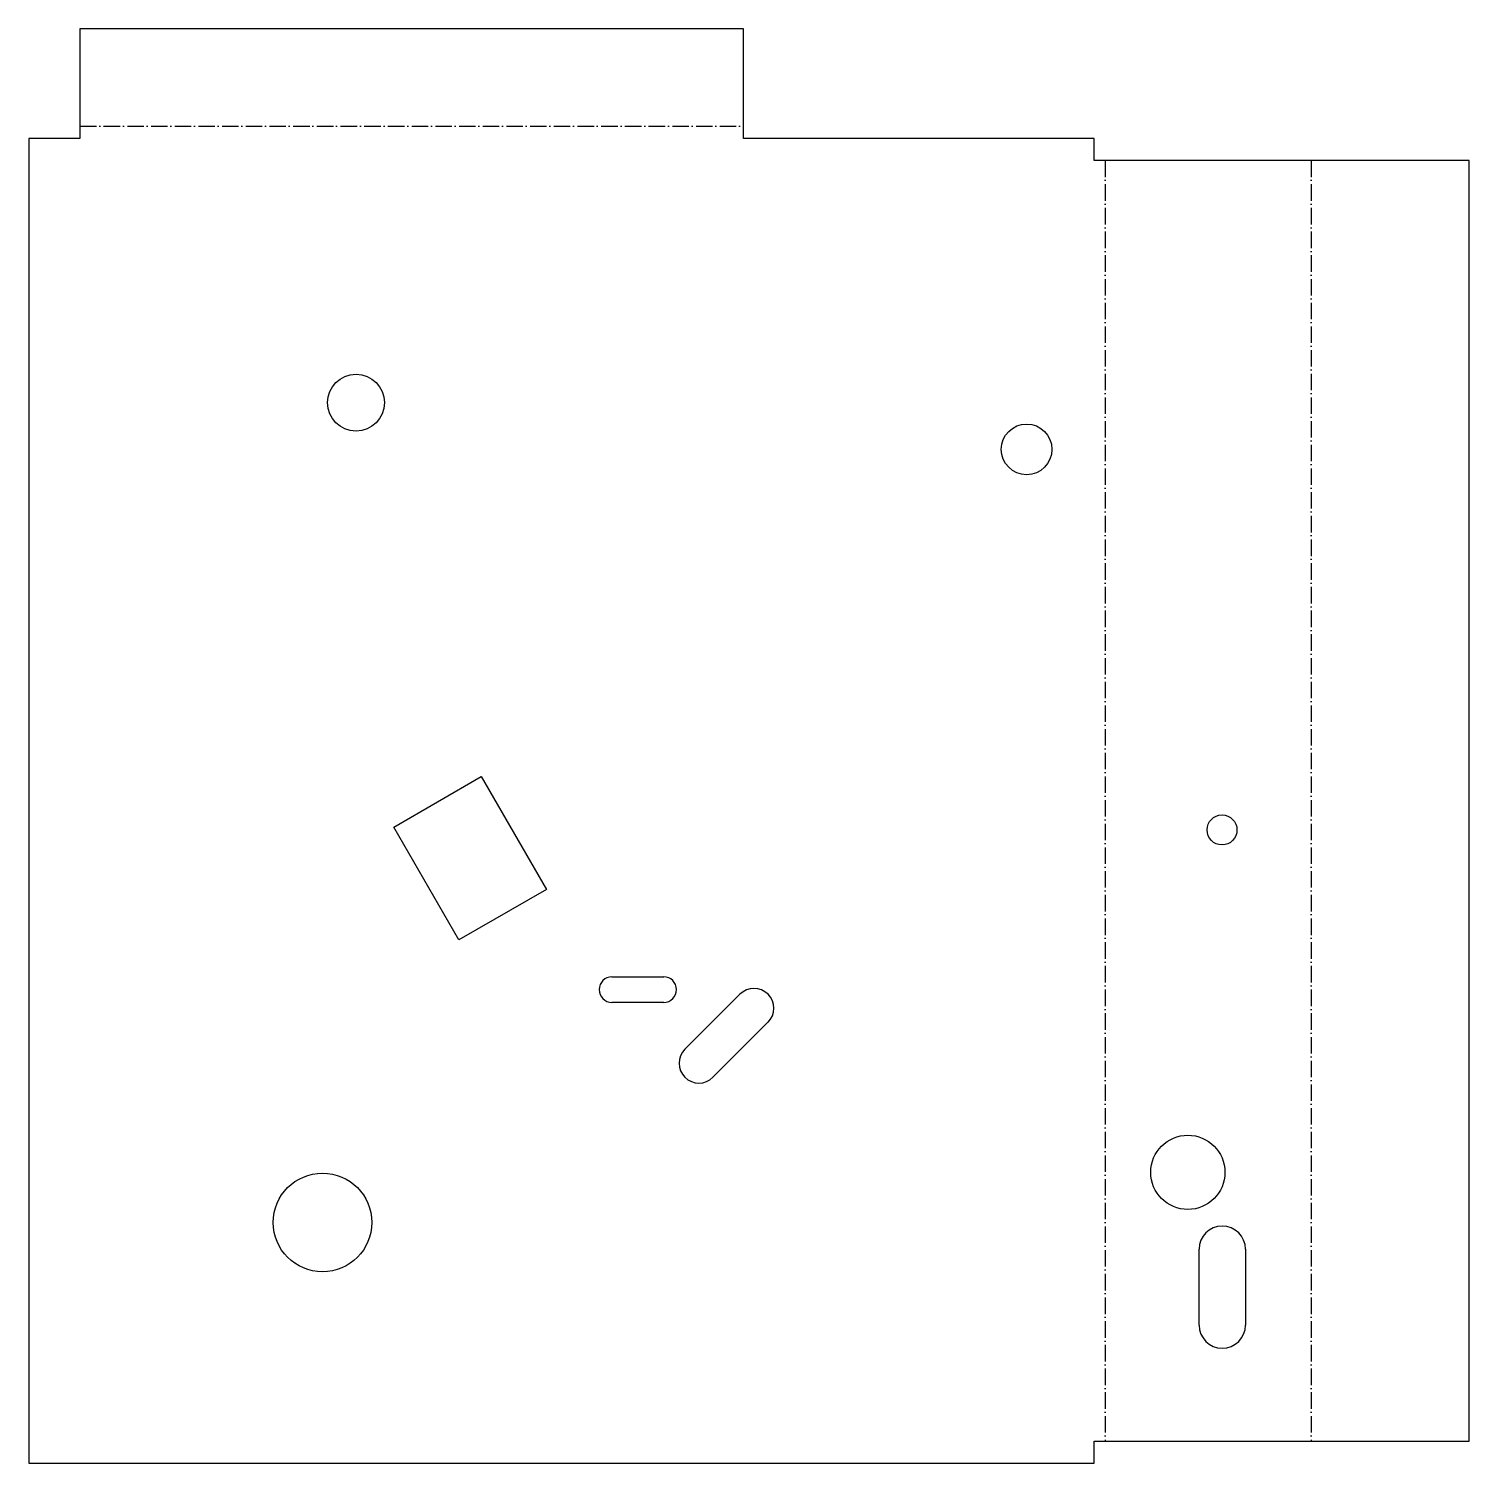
# Model space of a CAD drawing. Header units: millimetres. Extents: x 0 to 222, y 0 to 221.
import ezdxf

# ---------------------------------------------------------------- set-up
doc = ezdxf.new("R2010")
doc.units = ezdxf.units.MM
doc.linetypes.add('DASHDOT', pattern=[3.556, 2.54, -0.508, 0, -0.508])
doc.layers.add('BEND', color=7, linetype='Continuous')
doc.layers.add('CUT', color=7, linetype='Continuous')

msp = doc.modelspace()

# ---------------------------------------------------------------- linework, layer by layer
at = {"layer": 'BEND', "color": 3, "linetype": 'DASHDOT'}
for p, q in [((7.89, 206.34), (110.26, 206.34)), ((166.08, 201.05), (166.08, 3.4)), ((197.87, 201.05), (197.87, 3.4))]:
    msp.add_line(p, q, dxfattribs=at)
at = {"layer": 'CUT'}
for p, q in [((110.26, 221.39), (7.89, 221.39)), ((7.89, 221.39), (7.89, 204.45)), ((110.26, 204.45), (110.26, 221.39)), ((7.89, 204.45), (0, 204.45)), ((0, 204.45), (0, 0)), ((164.4, 204.45), (110.26, 204.45)), ((164.4, 201.05), (164.4, 204.45)), ((222.24, 201.05), (164.4, 201.05)), ((222.24, 3.4), (222.24, 201.05)), ((56.3, 98.18), (69.8, 105.97)), ((69.8, 105.97), (79.85, 88.55)), ((66.36, 80.76), (56.3, 98.18)), ((79.85, 88.55), (66.36, 80.76)), ((89.97, 75.07), (97.96, 75.07)), ((97.96, 71.13), (89.97, 71.13)), ((101.23, 63.89), (109.73, 72.39)), ((114.05, 68.06), (105.55, 59.56)), ((180.57, 21.33), (180.57, 33.02)), ((187.72, 33.02), (187.72, 21.33)), ((164.4, 0), (164.4, 3.4)), ((164.4, 3.4), (222.24, 3.4)), ((0, 0), (164.4, 0))]:
    msp.add_line(p, q, dxfattribs=at)
for centre, radius in [((50.49, 163.69), 4.39), ((153.95, 156.48), 3.91), ((184.1, 97.74), 2.31), ((178.83, 44.89), 5.73), ((45.32, 37.16), 7.61)]:
    msp.add_circle(centre, radius, dxfattribs=at)
for centre, radius, start, end in [((89.97, 73.1), 1.97, 90, -90), ((97.96, 73.1), 1.97, -90, 90), ((111.89, 70.22), 3.06, -45, 135), ((103.39, 61.73), 3.06, 135, -45), ((184.14, 33.02), 3.58, 0, 180), ((184.14, 21.33), 3.58, 180, 0)]:
    msp.add_arc(centre, radius, start, end, dxfattribs=at)

doc.saveas('drawing.dxf')
